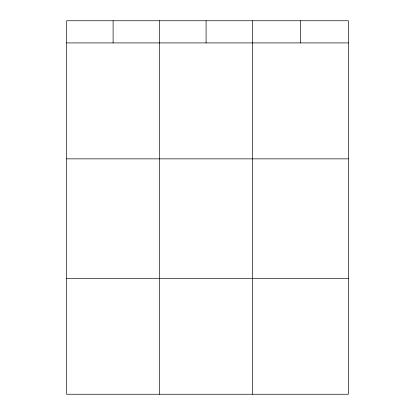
<?xml version="1.0" encoding="UTF-8"?>
<svg xmlns="http://www.w3.org/2000/svg" width="415" height="415" viewBox="0 0 415 415"><rect width="100%" height="100%" fill="white"/><g stroke="black" fill="none" stroke-linecap="round" stroke-linejoin="round"><path stroke-width="0.62" d="M348.393 158.857L348.393 20.75L66.608 20.75L66.608 394.25L348.393 394.25L348.393 158.857L66.608 158.857M66.608 42.916L348.393 42.916M66.608 278.309L348.393 278.309M300.486 20.75L300.486 42.916M252.585 20.75L252.585 394.25M206.089 20.75L206.089 42.916M159.599 20.75L159.599 394.25M113.103 20.75L113.103 42.916"/></g></svg>
